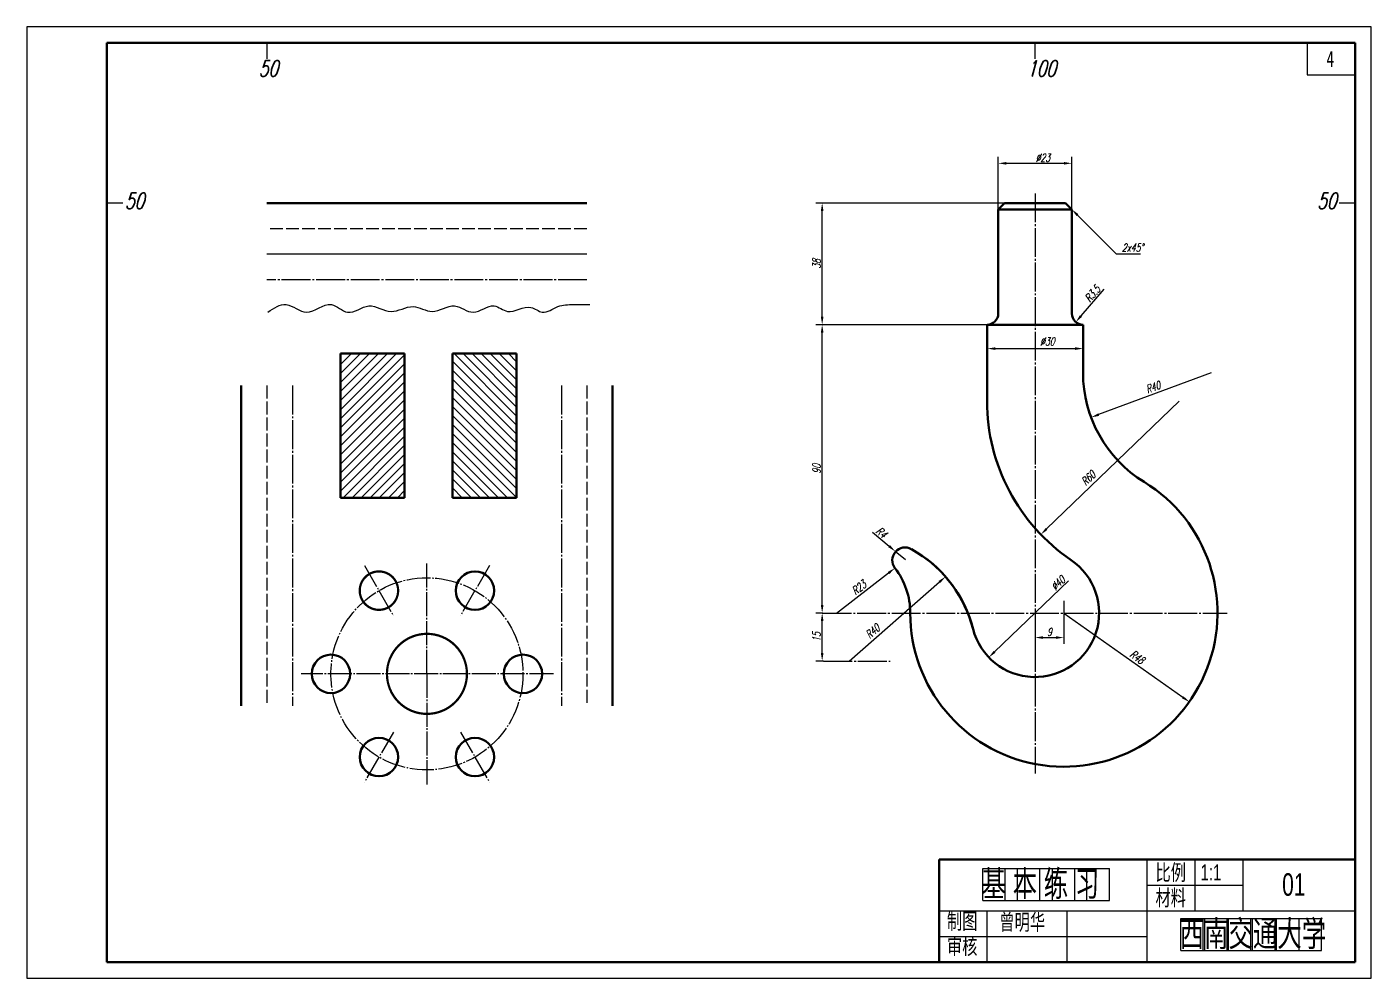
# Model space of a CAD drawing. Header units: millimetres. Extents: x 0 to 1965, y 254 to 841.
# Drawn here: x 1091.7 to 1511.7, y 254.2 to 551.2 of the extents above; entities that cross this region are included whole.
import ezdxf

# ---------------------------------------------------------------- set-up
doc = ezdxf.new("R2010")
doc.units = ezdxf.units.MM
doc.header["$PDMODE"] = 33
doc.header["$PDSIZE"] = 1.5
doc.linetypes.add('myCENTER', pattern=[18, 15, -1, 1, -1])
doc.linetypes.add('myHIDDEN', pattern=[5, 4, -1])
doc.layers.get('Defpoints').update_dxf_attribs({"lineweight": 20})
for name, color, linetype, lineweight in [('答案中心线', 1, 'myCENTER', 25), ('答案剖面线', 1, 'Continuous', 25), ('答案尺寸', 1, 'Continuous', 25), ('答案文字', 1, 'Continuous', 25), ('答案粗实线', 1, 'Continuous', 50), ('答案细实线', 1, 'Continuous', 25), ('答案虚线', 1, 'myHIDDEN', 25)]:
    doc.layers.add(name, color=color, linetype=linetype, lineweight=lineweight)
doc.styles.add('图中汉字1-5号', font='', dxfattribs={"width": 0.7, "height": 5})
doc.styles.add('尺寸文字1-2.5号', font='txt.shx', dxfattribs={"width": 0.7, "oblique": 15, "height": 2.5})
doc.styles.add('标题汉字1-5号', font='SimSun.ttf', dxfattribs={"width": 0.7, "height": 5})
doc.styles.get('图中汉字1-5号').set_extended_font_data('FZFangSong-Z02')
doc.dimstyles.new('尺寸25', dxfattribs={"dimtxt": 2.5, "dimasz": 2.5, "dimexe": 2, "dimexo": 0, "dimgap": 0.5, "dimtad": 1, "dimdec": 0, "dimdsep": 46, "dimtxsty": '尺寸文字1-2.5号', "dimcen": 0, "dimadec": 0, "dimazin": 0, "dimtfac": 1, "dimtdec": 0, "dimtmove": 0, "dimatfit": 3, "dimfxl": 0, "dimarcsym": 0})

# ---------------------------------------------------------------- blocks, each defined once
blk = doc.blocks.new('*D57')
at = {"layer": 'Defpoints', "color": 0}
for p in [(1418.23, 508.64), (1395.23, 494.23), (1418.23, 494.23)]:
    blk.add_point(p, dxfattribs=at)
at = {"layer": '答案尺寸', "color": 0, "lineweight": -2}
for p, q in [((1395.23, 494.23), (1395.23, 510.64)), ((1397.73, 508.64), (1415.73, 508.64)), ((1418.23, 494.23), (1418.23, 510.64))]:
    blk.add_line(p, q, dxfattribs=at)
at = {"layer": '答案尺寸', "color": 0}
for points in [[(1397.73, 509.05), (1397.73, 508.22), (1395.23, 508.64)], [(1415.73, 509.05), (1415.73, 508.22), (1418.23, 508.64)]]:
    blk.add_solid(points, dxfattribs=at)
at = {"layer": '答案尺寸', "color": 0, "insert": (1409.16, 510.39), "char_height": 2.5, "attachment_point": 5, "style": '尺寸文字1-2.5号'}
blk.add_mtext('%%C23', dxfattribs=at)
blk = doc.blocks.new('*D58')
at = {"layer": 'Defpoints', "color": 0}
for p in [(1421.76, 450.79), (1391.83, 449.13), (1421.76, 449.13)]:
    blk.add_point(p, dxfattribs=at)
at = {"layer": '答案尺寸', "color": 0, "lineweight": -2}
for p, q in [((1391.83, 449.13), (1391.83, 452.79)), ((1394.33, 450.79), (1419.26, 450.79)), ((1421.76, 449.13), (1421.76, 452.79))]:
    blk.add_line(p, q, dxfattribs=at)
at = {"layer": '答案尺寸', "color": 0}
for points in [[(1394.33, 451.2), (1394.33, 450.37), (1391.83, 450.79)], [(1419.26, 451.2), (1419.26, 450.37), (1421.76, 450.79)]]:
    blk.add_solid(points, dxfattribs=at)
at = {"layer": '答案尺寸', "color": 0, "insert": (1410.56, 453.03), "char_height": 2.5, "attachment_point": 5, "style": '尺寸文字1-2.5号'}
blk.add_mtext('%%C30', dxfattribs=at)
blk = doc.blocks.new('*D59')
at = {"layer": 'Defpoints', "color": 0}
for p in [(1451.73, 434.38), (1408.53, 392.74)]:
    blk.add_point(p, dxfattribs=at)
at = {"layer": '答案尺寸', "color": 0, "lineweight": -2}
blk.add_line((1451.73, 434.38), (1410.33, 394.48), dxfattribs=at)
at = {"layer": '答案尺寸', "color": 0}
blk.add_solid([(1410.04, 394.78), (1410.62, 394.18), (1408.53, 392.74)], dxfattribs=at)
at = {"layer": '答案尺寸', "color": 0, "insert": (1423.36, 410.31), "char_height": 2.5, "attachment_point": 5, "rotation": 43.9431, "style": '尺寸文字1-2.5号'}
blk.add_mtext('R60', dxfattribs=at)
blk = doc.blocks.new('*D60')
at = {"layer": 'Defpoints', "color": 0}
for p in [(1461.73, 443.25), (1424.24, 429.3)]:
    blk.add_point(p, dxfattribs=at)
at = {"layer": '答案尺寸', "color": 0, "lineweight": -2}
blk.add_line((1461.73, 443.25), (1426.59, 430.17), dxfattribs=at)
at = {"layer": '答案尺寸', "color": 0}
blk.add_solid([(1426.44, 430.56), (1426.73, 429.78), (1424.24, 429.3)], dxfattribs=at)
at = {"layer": '答案尺寸', "color": 0, "insert": (1443.6, 438.73), "char_height": 2.5, "attachment_point": 5, "rotation": 20.4174, "style": '尺寸文字1-2.5号'}
blk.add_mtext('R40', dxfattribs=at)
blk = doc.blocks.new('*D61')
at = {"layer": 'Defpoints', "color": 0}
for p in [(1415.73, 368.23), (1454.9, 340.49)]:
    blk.add_point(p, dxfattribs=at)
at = {"layer": '答案尺寸', "color": 0, "lineweight": -2}
blk.add_line((1415.73, 368.23), (1452.86, 341.93), dxfattribs=at)
at = {"layer": '答案尺寸', "color": 0}
blk.add_solid([(1453.1, 342.27), (1452.62, 341.59), (1454.9, 340.49)], dxfattribs=at)
at = {"layer": '答案尺寸', "color": 0, "insert": (1438.64, 354.5), "char_height": 2.5, "attachment_point": 5, "rotation": 324.6856, "style": '尺寸文字1-2.5号'}
blk.add_mtext('R48', dxfattribs=at)
blk = doc.blocks.new('*D62')
at = {"layer": 'Defpoints', "color": 0}
for p in [(1406.73, 368.23), (1415.73, 368.23), (1415.73, 360.56)]:
    blk.add_point(p, dxfattribs=at)
at = {"layer": '答案尺寸', "color": 0, "lineweight": -2}
for p, q in [((1406.73, 368.23), (1406.73, 358.56)), ((1415.73, 368.23), (1415.73, 358.56)), ((1409.23, 360.56), (1413.23, 360.56))]:
    blk.add_line(p, q, dxfattribs=at)
at = {"layer": '答案尺寸', "color": 0}
for points in [[(1409.23, 360.98), (1409.23, 360.14), (1406.73, 360.56)], [(1413.23, 360.98), (1413.23, 360.14), (1415.73, 360.56)]]:
    blk.add_solid(points, dxfattribs=at)
at = {"layer": '答案尺寸', "color": 0, "insert": (1411.23, 362.31), "char_height": 2.5, "attachment_point": 5, "style": '尺寸文字1-2.5号'}
blk.add_mtext('9', dxfattribs=at)
blk = doc.blocks.new('*D63')
at = {"layer": 'Defpoints', "color": 0}
for p in [(1421.17, 382.08), (1392.3, 354.39)]:
    blk.add_point(p, dxfattribs=at)
at = {"layer": '答案尺寸', "color": 0, "lineweight": -2}
blk.add_line((1417.19, 378.27), (1394.1, 356.12), dxfattribs=at)
at = {"layer": '答案尺寸', "color": 0}
blk.add_solid([(1393.81, 356.42), (1394.39, 355.82), (1392.3, 354.39)], dxfattribs=at)
at = {"layer": '答案尺寸', "color": 0, "insert": (1413.89, 377.53), "char_height": 2.5, "attachment_point": 5, "rotation": 43.799, "style": '尺寸文字1-2.5号'}
blk.add_mtext('∅40', dxfattribs=at)
blk = doc.blocks.new('*D64')
at = {"layer": 'Defpoints', "color": 0}
for p in [(1378.74, 379.57), (1348.64, 353.23)]:
    blk.add_point(p, dxfattribs=at)
at = {"layer": '答案尺寸', "color": 0, "lineweight": -2}
blk.add_line((1348.64, 353.23), (1376.86, 377.92), dxfattribs=at)
at = {"layer": '答案尺寸', "color": 0}
blk.add_solid([(1376.59, 378.24), (1377.14, 377.61), (1378.74, 379.57)], dxfattribs=at)
at = {"layer": '答案尺寸', "color": 0, "insert": (1355.96, 362.5), "char_height": 2.5, "attachment_point": 5, "rotation": 41.1764, "style": '尺寸文字1-2.5号'}
blk.add_mtext('R40', dxfattribs=at)
blk = doc.blocks.new('*D65')
at = {"layer": 'Defpoints', "color": 0}
for p in [(1362.96, 382.26), (1344.73, 368.23)]:
    blk.add_point(p, dxfattribs=at)
at = {"layer": '答案尺寸', "color": 0, "lineweight": -2}
blk.add_line((1344.73, 368.23), (1360.98, 380.73), dxfattribs=at)
at = {"layer": '答案尺寸', "color": 0}
blk.add_solid([(1360.73, 381.06), (1361.23, 380.4), (1362.96, 382.26)], dxfattribs=at)
at = {"layer": '答案尺寸', "color": 0, "insert": (1351.7, 376.14), "char_height": 2.5, "attachment_point": 5, "rotation": 37.5712, "style": '尺寸文字1-2.5号'}
blk.add_mtext('R23', dxfattribs=at)
blk = doc.blocks.new('*D66')
at = {"layer": 'Defpoints', "color": 0}
for p in [(1363.07, 387.47), (1366.26, 384.79)]:
    blk.add_point(p, dxfattribs=at)
at = {"layer": '答案尺寸', "color": 0, "lineweight": -2}
for p, q in [((1355.96, 393.45), (1361.16, 389.08)), ((1366.26, 384.79), (1363.07, 387.47))]:
    blk.add_line(p, q, dxfattribs=at)
at = {"layer": '答案尺寸', "color": 0}
blk.add_solid([(1361.43, 389.4), (1360.89, 388.76), (1363.07, 387.47)], dxfattribs=at)
at = {"layer": '答案尺寸', "color": 0, "insert": (1358.73, 393.41), "char_height": 2.5, "attachment_point": 5, "rotation": 319.9611, "style": '尺寸文字1-2.5号'}
blk.add_mtext('R4', dxfattribs=at)
blk = doc.blocks.new('*D67')
at = {"layer": 'Defpoints', "color": 0}
for p in [(1340.21, 368.23), (1340.37, 368.23), (1340.61, 353.23)]:
    blk.add_point(p, dxfattribs=at)
at = {"layer": '答案尺寸', "color": 0, "lineweight": -2}
for p, q in [((1340.37, 368.23), (1338.21, 368.23)), ((1340.21, 355.73), (1340.21, 365.73)), ((1340.61, 353.23), (1338.21, 353.23))]:
    blk.add_line(p, q, dxfattribs=at)
at = {"layer": '答案尺寸', "color": 0}
for points in [[(1339.8, 365.73), (1340.63, 365.73), (1340.21, 368.23)], [(1339.8, 355.73), (1340.63, 355.73), (1340.21, 353.23)]]:
    blk.add_solid(points, dxfattribs=at)
at = {"layer": '答案尺寸', "color": 0, "insert": (1338.46, 360.73), "char_height": 2.5, "attachment_point": 5, "rotation": 90, "style": '尺寸文字1-2.5号'}
blk.add_mtext('15', dxfattribs=at)
blk = doc.blocks.new('*D68')
at = {"layer": 'Defpoints', "color": 0}
for p in [(1340.21, 458.23), (1391.73, 458.23), (1340.37, 368.23)]:
    blk.add_point(p, dxfattribs=at)
at = {"layer": '答案尺寸', "color": 0, "lineweight": -2}
for p, q in [((1391.73, 458.23), (1338.21, 458.23)), ((1340.21, 370.73), (1340.21, 455.73)), ((1340.37, 368.23), (1338.21, 368.23))]:
    blk.add_line(p, q, dxfattribs=at)
at = {"layer": '答案尺寸', "color": 0}
for points in [[(1339.8, 455.73), (1340.63, 455.73), (1340.21, 458.23)], [(1339.8, 370.73), (1340.63, 370.73), (1340.21, 368.23)]]:
    blk.add_solid(points, dxfattribs=at)
at = {"layer": '答案尺寸', "color": 0, "insert": (1338.46, 413.23), "char_height": 2.5, "attachment_point": 5, "rotation": 90, "style": '尺寸文字1-2.5号'}
blk.add_mtext('90', dxfattribs=at)
blk = doc.blocks.new('*D69')
at = {"layer": 'Defpoints', "color": 0}
for p in [(1340.21, 496.23), (1397.23, 496.23), (1391.73, 458.23)]:
    blk.add_point(p, dxfattribs=at)
at = {"layer": '答案尺寸', "color": 0, "lineweight": -2}
for p, q in [((1397.23, 496.23), (1338.21, 496.23)), ((1340.21, 460.73), (1340.21, 493.73)), ((1391.73, 458.23), (1338.21, 458.23))]:
    blk.add_line(p, q, dxfattribs=at)
at = {"layer": '答案尺寸', "color": 0}
for points in [[(1339.8, 493.73), (1340.63, 493.73), (1340.21, 496.23)], [(1339.8, 460.73), (1340.63, 460.73), (1340.21, 458.23)]]:
    blk.add_solid(points, dxfattribs=at)
at = {"layer": '答案尺寸', "color": 0, "insert": (1338.46, 477.23), "char_height": 2.5, "attachment_point": 5, "rotation": 90, "style": '尺寸文字1-2.5号'}
blk.add_mtext('38', dxfattribs=at)
blk = doc.blocks.new('*D70')
at = {"layer": 'Defpoints', "color": 0}
for p in [(1419.46, 459.07), (1421.73, 461.73)]:
    blk.add_point(p, dxfattribs=at)
at = {"layer": '答案尺寸', "color": 0, "lineweight": -2}
blk.add_line((1428.27, 469.38), (1421.08, 460.97), dxfattribs=at)
at = {"layer": '答案尺寸', "color": 0}
blk.add_solid([(1420.76, 461.24), (1421.4, 460.7), (1419.46, 459.07)], dxfattribs=at)
at = {"layer": '答案尺寸', "color": 0, "insert": (1424.69, 467.89), "char_height": 2.5, "attachment_point": 5, "rotation": 49.444, "style": '尺寸文字1-2.5号'}
blk.add_mtext('R3.5', dxfattribs=at)

msp = doc.modelspace()

# ---------------------------------------------------------------- hatches: boundary and pattern name
at = {"layer": '答案剖面线'}
h = msp.add_hatch(dxfattribs=at)
h.set_pattern_fill('_USER', color=256, scale=2, angle=45, style=0, pattern_type=0)
h.set_pattern_definition([(45, (0, 0), (-1.4142136, 1.4142136), [])])
h.paths.add_polyline_path([(1189.73, 404.23), (1209.73, 404.23), (1209.73, 449.23), (1189.73, 449.23)])
h = msp.add_hatch(dxfattribs=at)
h.set_pattern_fill('_USER', color=256, scale=2, angle=135, style=0, pattern_type=0)
h.set_pattern_definition([(135, (0, 0), (-1.4142136, -1.4142136), [])])
h.paths.add_polyline_path([(1224.73, 404.23), (1244.73, 404.23), (1244.73, 449.23), (1224.73, 449.23)])

# ---------------------------------------------------------------- linework, layer by layer
at = {"layer": '答案中心线', "ltscale": 0.6}
for p, q in [((1406.73, 499.23), (1406.73, 318.08)), ((1266.73, 472.23), (1166.73, 472.23)), ((1174.73, 439.23), (1174.73, 339.23)), ((1258.73, 439.23), (1258.73, 339.23)), ((1415.73, 372.02), (1415.73, 360.56)), ((1340.37, 368.23), (1466.73, 368.23)), ((1340.61, 353.23), (1361.42, 353.23))]:
    msp.add_line(p, q, dxfattribs=at)
at = {"layer": '答案中心线', "ltscale": 0.5}
for p, q in [((1197.23, 383.01), (1206.23, 367.42)), ((1216.73, 349.23), (1216.73, 384.23)), ((1236.23, 383.01), (1227.23, 367.42)), ((1256.23, 349.23), (1177.43, 349.23)), ((1216.73, 349.23), (1216.73, 314.23)), ((1206.23, 331.05), (1197.23, 315.46)), ((1227.23, 331.05), (1236.23, 315.46))]:
    msp.add_line(p, q, dxfattribs=at)
msp.add_circle((1216.73, 349.23), 30, dxfattribs=at)
at = {"layer": '答案尺寸'}
for p, q in [((1420, 492.47), (1432.04, 480.42)), ((1432.04, 480.42), (1439.63, 480.42))]:
    msp.add_line(p, q, dxfattribs=at)
msp.add_solid([(1419.7, 492.17), (1418.23, 494.23), (1420.29, 492.76)], dxfattribs=at)
at = {"layer": '答案粗实线'}
for p, q in [((1506.73, 546.23), (1116.73, 546.23)), ((1116.73, 546.23), (1116.73, 259.23)), ((1506.73, 259.23), (1506.73, 546.23)), ((1266.73, 496.23), (1166.73, 496.23)), ((1395.23, 494.23), (1397.23, 496.23)), ((1395.23, 494.23), (1397.23, 496.23)), ((1397.23, 496.23), (1416.23, 496.23)), ((1397.23, 496.23), (1416.23, 496.23)), ((1418.23, 494.23), (1416.23, 496.23)), ((1416.23, 496.23), (1418.23, 494.23)), ((1395.23, 494.23), (1395.23, 461.73)), ((1395.23, 494.23), (1418.23, 494.23)), ((1418.23, 494.23), (1395.23, 494.23)), ((1395.23, 494.23), (1395.23, 461.73)), ((1418.23, 494.23), (1416.23, 494.23)), ((1418.23, 494.23), (1418.23, 461.73)), ((1418.23, 494.23), (1418.23, 461.73)), ((1391.73, 458.23), (1391.73, 434.38)), ((1391.73, 458.23), (1391.73, 458.23)), ((1391.73, 458.23), (1421.73, 458.23)), ((1391.73, 434.38), (1391.73, 458.23)), ((1391.73, 458.23), (1421.73, 458.23)), ((1421.73, 458.23), (1421.73, 458.23)), ((1421.73, 458.23), (1421.73, 443.25)), ((1421.73, 458.23), (1421.73, 443.25)), ((1209.73, 449.23), (1189.73, 449.23)), ((1189.73, 449.23), (1189.73, 404.23)), ((1209.73, 404.23), (1209.73, 449.23)), ((1244.73, 449.23), (1224.73, 449.23)), ((1224.73, 449.23), (1224.73, 404.23)), ((1244.73, 404.23), (1244.73, 449.23)), ((1158.73, 439.23), (1158.73, 339.23)), ((1274.73, 439.23), (1274.73, 339.23)), ((1189.73, 404.23), (1209.73, 404.23)), ((1224.73, 404.23), (1244.73, 404.23)), ((1376.73, 259.23), (1376.73, 291.23)), ((1376.73, 291.23), (1506.73, 291.23)), ((1116.73, 259.23), (1506.73, 259.23))]:
    msp.add_line(p, q, dxfattribs=at)
at = {"layer": '答案粗实线', "const_width": 0.7}
for points in [[(1207.2, 377.68, 1.105542), (1196.86, 371.71, 0.904534), (1207.2, 377.68, 4.652532)], [(1229.23, 349.23, 1), (1204.23, 349.23, 1), (1229.23, 349.23)]]:
    msp.add_lwpolyline(points, format="xyb", dxfattribs=at)
at = {"layer": '答案粗实线'}
for centre in [(1231.73, 375.21), (1186.73, 349.23), (1246.73, 349.23), (1201.73, 323.25), (1231.73, 323.25)]:
    msp.add_circle(centre, 6, dxfattribs=at)
for centre, radius, start, end in [((1391.73, 461.73), 3.5, 270, 0), ((1391.73, 461.73), 3.5, 270, 0), ((1421.73, 461.73), 3.5, 180, 270), ((1421.73, 461.73), 3.5, 180, 270), ((1461.73, 443.25), 40, 180, 238.4846), ((1461.73, 443.25), 40, 180, 238.4846), ((1451.73, 434.38), 60, 180, 235.7711), ((1451.73, 434.38), 60, 180, 235.7711), ((1415.73, 368.23), 48, 180, 58.4846), ((1415.73, 368.23), 48, 180, 58.4846), ((1366.13, 384.7), 4, 60.9241, 217.5712), ((1348.64, 353.23), 40, 14.4775, 60.9241), ((1348.64, 353.23), 40, 14.4775, 58.4721), ((1344.73, 368.23), 23, 0, 37.5712), ((1344.73, 368.23), 23, 0, 37.5712), ((1406.73, 368.23), 20, 194.4775, 55.7711), ((1406.73, 368.23), 20, 194.4775, 55.7711)]:
    msp.add_arc(centre, radius, start, end, dxfattribs=at)
at = {"layer": '答案细实线'}
for p, q in [((1511.73, 551.23), (1091.73, 551.23)), ((1091.73, 551.23), (1091.73, 254.23)), ((1511.73, 254.23), (1511.73, 551.23)), ((1166.73, 546.23), (1166.73, 541.23)), ((1406.73, 541.23), (1406.73, 546.23)), ((1491.73, 546.23), (1491.73, 536.23)), ((1491.73, 536.23), (1506.73, 536.23)), ((1121.73, 496.23), (1116.73, 496.23)), ((1506.73, 496.23), (1501.73, 496.23)), ((1266.73, 480.23), (1166.73, 480.23)), ((1441.73, 259.23), (1441.73, 291.23)), ((1456.73, 275.23), (1456.73, 291.23)), ((1471.73, 275.23), (1471.73, 291.23)), ((1390.41, 288.46), (1429.94, 288.46)), ((1390.41, 278.46), (1390.41, 288.46)), ((1397.41, 278.46), (1397.41, 288.46)), ((1401.21, 278.46), (1401.21, 288.46)), ((1408.21, 278.46), (1408.21, 288.46)), ((1412.14, 278.46), (1412.14, 288.46)), ((1419.14, 278.46), (1419.14, 288.46)), ((1422.94, 278.46), (1422.94, 288.46)), ((1429.94, 278.46), (1429.94, 288.46)), ((1441.73, 283.23), (1471.73, 283.23)), ((1390.41, 278.46), (1429.94, 278.46)), ((1376.73, 275.23), (1506.73, 275.23)), ((1391.73, 259.23), (1391.73, 275.23)), ((1416.73, 259.23), (1416.73, 275.23)), ((1452.23, 272.82), (1496.22, 272.82)), ((1452.23, 262.82), (1452.23, 272.82)), ((1459.23, 262.82), (1459.23, 272.82)), ((1459.78, 262.82), (1459.78, 272.82)), ((1466.78, 262.82), (1466.78, 272.82)), ((1467.17, 262.77), (1467.17, 272.77)), ((1474.17, 262.77), (1474.17, 272.77)), ((1474.72, 262.82), (1474.72, 272.82)), ((1481.72, 262.82), (1481.72, 272.82)), ((1482.22, 262.82), (1482.22, 272.82)), ((1489.22, 262.82), (1489.22, 272.82)), ((1496.22, 262.82), (1496.22, 272.82)), ((1376.73, 267.23), (1441.73, 267.23)), ((1452.23, 262.82), (1496.22, 262.82)), ((1091.73, 254.23), (1511.73, 254.23))]:
    msp.add_line(p, q, dxfattribs=at)
msp.add_spline([(1166.97, 462.15), (1172.79, 464.54), (1179.09, 462.15), (1186.86, 464.54), (1191.94, 462.15), (1198.55, 464.11), (1205.51, 462.39), (1212.4, 463.89), (1218.36, 462.39), (1225.39, 464.11), (1231.21, 462.15), (1237.73, 464.11), (1241.87, 462.39), (1249.21, 463.67), (1252.78, 462.15), (1257.65, 463.89), (1262.48, 464.54), (1267.61, 464.54)], degree=3, dxfattribs=at)
at = {"layer": '答案虚线'}
for p, q in [((1266.73, 488.23), (1166.73, 488.23)), ((1166.73, 439.23), (1166.73, 339.23)), ((1266.73, 439.23), (1266.73, 339.23))]:
    msp.add_line(p, q, dxfattribs=at)

# ---------------------------------------------------------------- texts
at = {"layer": '答案尺寸', "insert": (1433.86, 483.56), "char_height": 2.5, "attachment_point": 1, "style": '尺寸文字1-2.5号'}
msp.add_mtext('2x45%%d', dxfattribs=at)
at = {"layer": '答案文字', "width": 0.7}
for s, height, style, p in [('4', 5, '标题汉字1-5号', (1497.79, 538.73)), ('比例', 5, '图中汉字1-5号', (1444.36, 284.73)), ('基 本 练 习', 8, '图中汉字1-5号', (1390.01, 279.79)), ('1:1', 5, '图中汉字1-5号', (1458.44, 284.74)), ('01', 7, '图中汉字1-5号', (1483.94, 279.95)), ('材料', 5, '图中汉字1-5号', (1444.36, 276.84)), ('制图', 5, '图中汉字1-5号', (1379.19, 269.52)), ('曾明华', 5, '图中汉字1-5号', (1395.56, 269.22)), ('西南交通大学', 8, '图中汉字1-5号', (1451.87, 264.14)), ('审核', 5, '图中汉字1-5号', (1379.19, 261.63))]:
    msp.add_text(s, height=height, dxfattribs=dict(at, style=style)).set_placement(p)
at = {"layer": '答案文字', "style": '尺寸文字1-2.5号', "oblique": 15, "width": 0.7}
for s, p in [('50', (1164.16, 535.74)), ('100', (1404.22, 535.74)), ('50', (1122.35, 494.42)), ('50', (1494.87, 494.42))]:
    msp.add_text(s, height=5, dxfattribs=at).set_placement(p)

# ---------------------------------------------------------------- dimensions: what is measured, and where the dimension line sits
at = {"layer": '答案尺寸'}
dim = msp.add_linear_dim(base=(1418.23, 508.64), p1=(1395.23, 494.23), p2=(1418.23, 494.23), text='%%C<>', dimstyle='尺寸25', dxfattribs=at)
dim.commit()
dim.dimension.update_dxf_attribs({"geometry": '*D57', "text_midpoint": (1409.16, 508.64), "dimtype": 160})
for base, p1, p2, picture, middle in [((1340.21, 496.23), (1391.73, 458.23), (1397.23, 496.23), '*D69', (1338.46, 477.23)), ((1340.21, 458.23), (1340.37, 368.23), (1391.73, 458.23), '*D68', (1338.46, 413.23)), ((1340.21, 368.23), (1340.61, 353.23), (1340.37, 368.23), '*D67', (1338.46, 360.73))]:
    dim = msp.add_linear_dim(base=base, p1=p1, p2=p2, angle=90, dimstyle='尺寸25', dxfattribs=at)
    dim.commit()
    dim.dimension.update_dxf_attribs({"geometry": picture, "text_midpoint": middle})
dim = msp.add_radius_dim(center=(1421.73, 461.73), mpoint=(1419.46, 459.07), text='R3.5', dimstyle='尺寸25', override={"dimtmove": 1}, dxfattribs=at)
dim.commit()
dim.dimension.update_dxf_attribs({"geometry": '*D70', "text_midpoint": (1426.02, 466.75), "dimtype": 164})
dim = msp.add_linear_dim(base=(1421.76, 450.79), p1=(1391.83, 449.13), p2=(1421.76, 449.13), text='%%C<>', dimstyle='尺寸25', override={"dimtmove": 2}, dxfattribs=at)
dim.commit()
dim.dimension.update_dxf_attribs({"geometry": '*D58', "text_midpoint": (1410.56, 453.03), "dimtype": 160})
for center, mpoint, picture, middle in [((1461.73, 443.25), (1424.24, 429.3), '*D60', (1443.6, 438.73)), ((1451.73, 434.38), (1408.53, 392.74), '*D59', (1423.36, 410.31)), ((1344.73, 368.23), (1362.96, 382.26), '*D65', (1351.7, 376.14)), ((1348.64, 353.23), (1378.74, 379.57), '*D64', (1355.96, 362.5)), ((1415.73, 368.23), (1454.9, 340.49), '*D61', (1438.64, 354.5))]:
    dim = msp.add_radius_dim(center=center, mpoint=mpoint, dimstyle='尺寸25', override={"dimtmove": 2}, dxfattribs=at)
    dim.commit()
    dim.dimension.update_dxf_attribs({"geometry": picture, "text_midpoint": middle, "dimtype": 164})
dim = msp.add_radius_dim(center=(1366.26, 384.79), mpoint=(1363.07, 387.47), dimstyle='尺寸25', dxfattribs=at)
dim.commit()
dim.dimension.update_dxf_attribs({"geometry": '*D66', "text_midpoint": (1358.73, 393.41)})
dim = msp.add_diameter_dim_2p(p1=(1421.17, 382.08), p2=(1392.3, 354.39), dimstyle='尺寸25', dxfattribs=at)
dim.commit()
dim.dimension.update_dxf_attribs({"geometry": '*D63', "text_midpoint": (1415.11, 376.26), "dimtype": 163})
dim = msp.add_linear_dim(base=(1415.73, 360.56), p1=(1406.73, 368.23), p2=(1415.73, 368.23), dimstyle='尺寸25', dxfattribs=at)
dim.commit()
dim.dimension.update_dxf_attribs({"geometry": '*D62', "text_midpoint": (1411.23, 362.31)})

doc.saveas('drawing.dxf')
